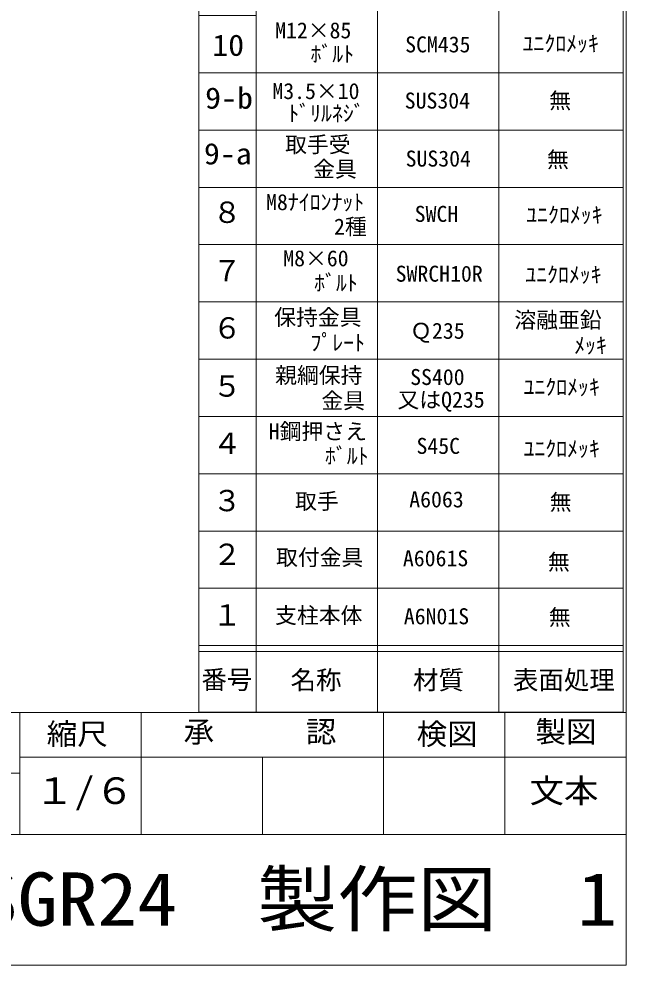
# Model space of a CAD drawing. Units: millimetres, scale not verified. Extents: x -791 to 4876, y -836 to 3020.
# Drawn here: x 437 to 937, y -589 to 191 of the extents above; entities that cross this region are included whole.
import ezdxf
from ezdxf.enums import TextEntityAlignment as Align

# ---------------------------------------------------------------- set-up
doc = ezdxf.new("R2010")
doc.units = ezdxf.units.MM
doc.header["$LTSCALE"] = 6
doc.layers.add('0-3', color=7, linetype='Continuous', lineweight=18)
doc.layers.add('0-A', color=3, linetype='Continuous', lineweight=25)
doc.styles.add('ＭＳ ゴシック', font='')
doc.styles.get('ＭＳ ゴシック').set_extended_font_data('MS Gothic')

msp = doc.modelspace()

# ---------------------------------------------------------------- linework, layer by layer
at = {"layer": '0-3'}
msp.add_lwpolyline([(-790.535, -589.047), (937.465, -589.047), (937.465, 622.953), (-790.535, 622.953)], close=True, dxfattribs=at)
at = {"layer": '0-A', "color": 7, "lineweight": 18}
for p, q in [((585.115, 619.477), (585.115, -380.523)), ((732.365, -380.523), (732.365, 619.477)), ((832.365, -380.523), (832.365, 619.477)), ((632.365, 572.227), (632.365, -380.523)), ((632.365, 146.977), (935.115, 146.977)), ((632.365, 99.727), (935.115, 99.727)), ((632.365, 52.477), (935.115, 52.477)), ((632.365, 5.227), (935.115, 5.227)), ((632.365, -42.023), (935.115, -42.023)), ((632.365, -89.273), (935.115, -89.273)), ((632.365, -136.523), (935.115, -136.523)), ((632.365, -183.773), (935.115, -183.773)), ((632.365, -231.023), (935.115, -231.023)), ((632.365, -278.273), (935.115, -278.273)), ((187.465, -380.693), (937.465, -380.693)), ((437.465, -380.693), (437.465, -481.21)), ((537.465, -380.693), (537.465, -481.21)), ((585.115, -380.523), (935.115, -380.523)), ((737.465, -380.693), (737.465, -481.21)), ((837.465, -380.693), (837.465, -481.21)), ((437.465, -417.435), (937.465, -417.435)), ((637.465, -417.435), (637.465, -481.21)), ((187.465, -430.693), (437.465, -430.693)), ((187.465, -481.21), (937.465, -481.21))]:
    msp.add_line(p, q, dxfattribs=at)
for points in [[(585.115, 619.477), (935.115, 619.477), (935.115, -380.523)], [(585.115, 146.977), (585.115, 194.227), (632.365, 194.227)], [(585.115, 99.727), (585.115, 146.977), (632.365, 146.977)], [(585.115, 52.477), (585.115, 99.727), (632.365, 99.727)], [(585.115, 5.227), (585.115, 52.477), (632.365, 52.477)], [(585.115, -42.023), (585.115, 5.227), (632.365, 5.227)], [(585.115, -89.273), (585.115, -42.023), (632.365, -42.023)], [(585.115, -136.523), (585.115, -89.273), (632.365, -89.273)], [(585.115, -183.773), (585.115, -136.523), (632.365, -136.523)], [(585.115, -231.023), (585.115, -183.773), (632.365, -183.773)], [(585.115, -278.273), (585.115, -231.023), (632.365, -231.023)], [(585.115, -325.523), (585.115, -278.273), (632.365, -278.273)], [(585.115, -330.523), (585.115, -325.523), (935.115, -325.523)], [(585.115, -380.523), (585.115, -330.523), (935.115, -330.523)]]:
    msp.add_lwpolyline(points, dxfattribs=at)

# ---------------------------------------------------------------- texts
at = {"layer": '0-A', "style": 'ＭＳ ゴシック'}
for s, height, p in [('M12×85', 13.2, (647.954, 171.414)), ('SCM435', 13.2, (755.234, 159.826)), ('ﾕﾆｸﾛﾒｯｷ', 13.2, (852.048, 160.574)), ('ﾎﾞﾙﾄ', 13.2, (677.11, 151.976)), ('M3.5×10', 13.2, (645.711, 121.325)), ('SUS304', 13.2, (754.86, 113.475)), ('無', 13.2, (874.102, 113.475)), ('ﾄﾞﾘﾙﾈｼﾞ', 13.2, (658.794, 103.009)), ('取手受', 13.2, (656.178, 77.216)), ('SUS304', 13.2, (755.608, 65.629)), ('無', 13.2, (872.233, 64.881)), ('金具', 13.2, (679.353, 57.031)), ('M8ﾅｲﾛﾝﾅｯﾄ', 13.2, (640.478, 29.744)), ('SWCH', 13.2, (763.084, 20.025)), ('ﾕﾆｸﾛﾒｯｷ', 13.2, (855.038, 19.278)), ('2種', 13.2, (696.548, 9.559)), ('M8×60', 13.2, (654.682, -16.607)), ('SWRCH10R', 13.2, (747.384, -29.316)), ('ﾕﾆｸﾛﾒｯｷ', 13.2, (854.291, -30.064)), ('ﾎﾞﾙﾄ', 13.2, (680.101, -36.792)), ('保持金具', 13.2, (647.206, -65.201)), ('溶融亜鉛', 13.2, (845.32, -67.444)), ('Ｑ235', 13.2, (759.346, -76.415)), ('ﾌﾟﾚｰﾄ', 13.2, (677.11, -86.134)), ('ﾒｯｷ', 13.2, (894.661, -88.376)), ('親綱保持', 13.2, (647.954, -113.047)), ('SS400', 13.2, (759.346, -114.542)), ('ﾕﾆｸﾛﾒｯｷ', 13.2, (852.796, -122.766)), ('金具', 13.2, (686.081, -133.98)), ('又はQ235', 13.2, (748.88, -133.232)), ('H鋼押さえ', 13.2, (642.721, -159.398)), ('S45C', 13.2, (764.579, -171.36)), ('ﾕﾆｸﾛﾒｯｷ', 13.2, (852.796, -173.603)), ('ﾎﾞﾙﾄ', 13.2, (689.072, -179.583)), ('取手', 13.2, (664.401, -216.963)), ('A6063', 13.2, (758.598, -215.468)), ('無', 13.2, (874.476, -217.711)), ('取付金具', 13.2, (648.702, -263.314)), ('A6061S', 13.2, (753.365, -264.062)), ('無', 13.2, (872.981, -267.052)), ('支柱本体', 13.2, (647.954, -311.16)), ('A6N01S', 13.2, (754.113, -311.908)), ('無', 13.2, (873.728, -312.656)), ('番号', 15.4, (587.165, -365.915)), ('名称', 15.4, (660.677, -366.224)), ('材質', 15.4, (761.678, -366.224)), ('表面処理', 15.4, (844.146, -366.224))]:
    msp.add_text(s, height=height, dxfattribs=at).set_placement(p, align=Align.BOTTOM_LEFT)
at = {"layer": '0-A', "color": 2, "style": 'ＭＳ ゴシック'}
for s, height, width, p in [('10', 17.6, 1.1, (596.056, 155.654)), ('9-b', 17.6, 1.1, (590.185, 112.072)), ('9-a', 17.6, 1.1, (589.194, 66.104)), ('縮尺', 17.6, 1.05, (459.516, -412.499)), ('承\u3000\u3000\u3000認', 17.6, 1.05, (572.414, -410.615)), ('検図', 17.6, 1.05, (764.679, -412.499)), ('製図', 17.6, 1.05, (862.633, -410.615)), ('文本', 19.79, 1.05, (857.926, -461.098))]:
    msp.add_text(s, height=height, dxfattribs=dict(at, width=width)).set_placement(p, align=Align.BOTTOM_LEFT)
for s, p in [('８', (596.356, 17.841)), ('７', (596.356, -30.423)), ('６', (596.356, -77.524)), ('５', (596.356, -125.496)), ('４', (596.356, -172.888)), ('３', (596.356, -219.988)), ('２', (596.356, -264.3)), ('１', (596.356, -314.3))]:
    msp.add_text(s, height=17.6, dxfattribs=at).set_placement(p, align=Align.BOTTOM_LEFT)
at = {"layer": '0-A', "color": 6, "style": 'ＭＳ ゴシック', "width": 1.1}
for s, height, p in [('１/６', 21.99, (449.414, -462.777)), ('IKD-NSGR24\u3000製作図\u30001', 43.99, (238, -569.786))]:
    msp.add_text(s, height=height, dxfattribs=at).set_placement(p, align=Align.BOTTOM_LEFT)

doc.saveas('drawing.dxf')
